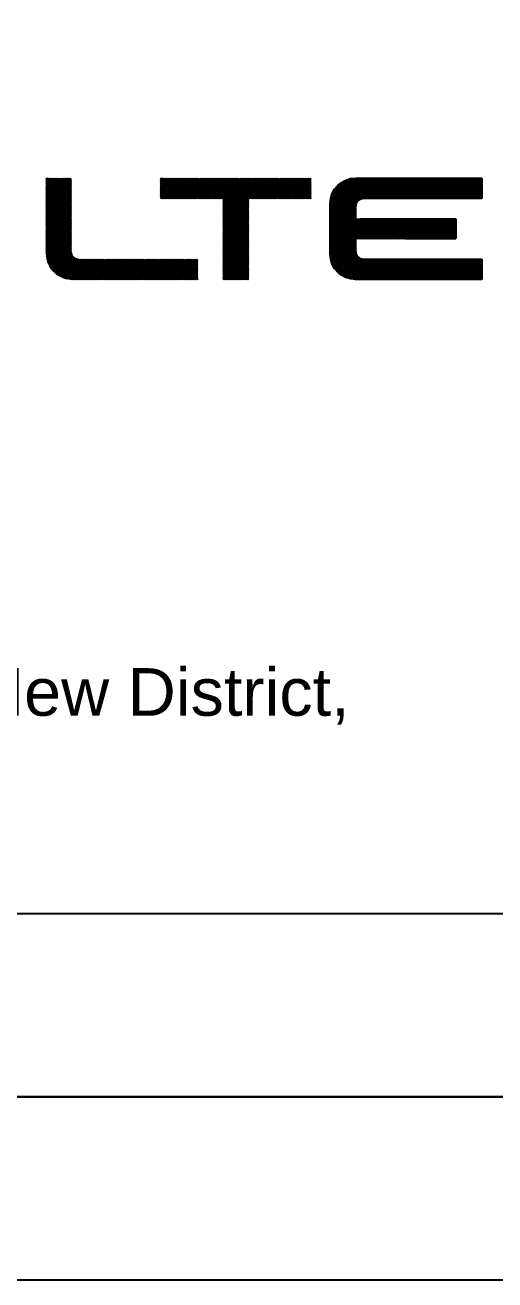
# Model space of a CAD drawing. Header units: millimetres. Extents: x -59 to 8965, y -1405 to 328.
# Drawn here: x 318.21 to 331.02, y -1405 to -1370.73 of the extents above; entities that cross this region are included whole.
import ezdxf
from ezdxf.enums import TextEntityAlignment as Align

# ---------------------------------------------------------------- set-up
doc = ezdxf.new("R2010")
doc.units = ezdxf.units.MM
doc.header["$LTSCALE"] = 2
doc.layers.add('FRAME51', color=7, linetype='Continuous')
doc.styles.add('Arial', font='arial.ttf')
doc.styles.add('S07', font='simplex.shx', dxfattribs={"width": 0.7})
doc.styles.add('SIMPLEX', font='simplex.shx', dxfattribs={"width": 0.8})

# ---------------------------------------------------------------- blocks, each defined once
blk = doc.blocks.new('RAHMEN_RAHM-A3Q')
at = {"layer": 'FRAME51', "color": 4}
blk.add_line((232, 0), (410, 0), dxfattribs=at)
at = {"layer": 'FRAME51', "color": 4, "linetype": 'Continuous'}
blk.add_line((232, 0), (410, 0), dxfattribs=at)
at = {"layer": 'FRAME51', "color": 7, "linetype": 'Continuous'}
blk.add_lwpolyline([(415, -5), (415, 292), (-5, 292), (-5, -5)], close=True, dxfattribs=at)
at = {"layer": 'FRAME51', "style": 'Arial'}
for tag, p in [('CAD_KDZNR', (1.36, 283.624)), ('KDZNR', (47.61, 283.019)), ('CAD_KDMAT_PROMPT', (1.36, 278.624)), ('KDMAT', (47.61, 278.019))]:
    blk.add_attdef(tag, p, '', height=1.8, dxfattribs=at)
at = {"layer": 'FRAME51', "style": 'SIMPLEX', "width": 0.7}
for tag, p in [('MADR_INIT', (335.63, -3.521)), ('DATUM', (361.127, -3.521))]:
    blk.add_attdef(tag, p, '', height=2.5, dxfattribs=at)
at = {"layer": 'FRAME51', "flags": 1}
for tag, p in [('FILENAME', (318.823, -2.187)), ('KBZ', (330.502, -2.187))]:
    blk.add_attdef(tag, p, '', height=1, dxfattribs=at)
blk = doc.blocks.new('A$C179A4FDD')
at = {"layer": 'FRAME51', "linetype": 'Continuous'}
for p, q in [((12.955, 4.876), (13.628, 5.548)), ((12.955, 4.904), (13.6, 5.548)), ((12.955, 4.932), (13.572, 5.548)), ((12.955, 4.96), (13.544, 5.548)), ((12.955, 4.988), (13.516, 5.548)), ((12.955, 5.016), (13.488, 5.548)), ((12.955, 5.044), (13.46, 5.548)), ((12.955, 5.072), (13.432, 5.548)), ((12.955, 5.099), (13.404, 5.548)), ((12.955, 5.127), (13.376, 5.548)), ((12.955, 5.155), (13.348, 5.548)), ((12.955, 5.183), (13.32, 5.548)), ((12.955, 5.211), (13.292, 5.548)), ((12.955, 5.239), (13.264, 5.548)), ((12.955, 5.267), (13.236, 5.548)), ((12.955, 5.295), (13.208, 5.548)), ((12.955, 5.323), (13.181, 5.548)), ((12.955, 5.351), (13.153, 5.548)), ((12.955, 5.379), (13.125, 5.548)), ((12.955, 5.407), (13.097, 5.548)), ((12.955, 5.435), (13.069, 5.548)), ((12.955, 5.463), (13.041, 5.548)), ((12.955, 5.491), (13.013, 5.548)), ((12.955, 5.519), (12.985, 5.548)), ((12.955, 4.848), (13.647, 5.539)), ((12.955, 4.82), (13.647, 5.511)), ((12.955, 4.792), (13.647, 5.483)), ((16.075, 5.016), (16.608, 5.548)), ((16.075, 5.044), (16.58, 5.548)), ((16.075, 5.072), (16.552, 5.548)), ((16.075, 5.099), (16.524, 5.548)), ((16.075, 5.127), (16.496, 5.548)), ((16.075, 5.155), (16.468, 5.548)), ((16.075, 5.183), (16.44, 5.548)), ((16.075, 5.211), (16.412, 5.548)), ((16.075, 5.239), (16.384, 5.548)), ((16.075, 5.267), (16.356, 5.548)), ((16.075, 5.295), (16.328, 5.548)), ((16.075, 5.323), (16.3, 5.548)), ((16.075, 5.351), (16.272, 5.548)), ((16.075, 5.379), (16.244, 5.548)), ((16.075, 5.407), (16.216, 5.548)), ((16.075, 5.435), (16.188, 5.548)), ((16.075, 5.463), (16.16, 5.548)), ((16.075, 5.491), (16.132, 5.548)), ((16.075, 5.519), (16.104, 5.548)), ((16.078, 4.991), (16.635, 5.548)), ((16.106, 4.991), (16.663, 5.548)), ((16.134, 4.991), (16.691, 5.548)), ((16.162, 4.991), (16.719, 5.548)), ((16.19, 4.991), (16.747, 5.548)), ((16.218, 4.991), (16.775, 5.548)), ((16.246, 4.991), (16.803, 5.548)), ((16.274, 4.991), (16.831, 5.548)), ((16.302, 4.991), (16.859, 5.548)), ((16.33, 4.991), (16.887, 5.548)), ((16.358, 4.991), (16.915, 5.548)), ((16.386, 4.991), (16.943, 5.548)), ((16.413, 4.991), (16.971, 5.548)), ((16.441, 4.991), (16.999, 5.548)), ((16.469, 4.991), (17.027, 5.548)), ((16.497, 4.991), (17.055, 5.548)), ((16.525, 4.991), (17.083, 5.548)), ((16.553, 4.991), (17.111, 5.548)), ((16.581, 4.991), (17.139, 5.548)), ((16.609, 4.991), (17.167, 5.548)), ((16.637, 4.991), (17.195, 5.548)), ((16.665, 4.991), (17.223, 5.548)), ((16.693, 4.991), (17.251, 5.548)), ((16.721, 4.991), (17.279, 5.548)), ((16.749, 4.991), (17.307, 5.548)), ((16.777, 4.991), (17.335, 5.548)), ((16.805, 4.991), (17.363, 5.548)), ((16.833, 4.991), (17.391, 5.548)), ((16.861, 4.991), (17.419, 5.548)), ((16.889, 4.991), (17.447, 5.548)), ((16.917, 4.991), (17.475, 5.548)), ((16.945, 4.991), (17.503, 5.548)), ((16.973, 4.991), (17.531, 5.548)), ((17.001, 4.991), (17.559, 5.548)), ((17.029, 4.991), (17.587, 5.548)), ((17.057, 4.991), (17.615, 5.548)), ((17.085, 4.991), (17.642, 5.548)), ((17.113, 4.991), (17.67, 5.548)), ((17.141, 4.991), (17.698, 5.548)), ((17.169, 4.991), (17.726, 5.548)), ((17.197, 4.991), (17.754, 5.548)), ((17.225, 4.991), (17.782, 5.548)), ((17.253, 4.991), (17.81, 5.548)), ((17.281, 4.991), (17.838, 5.548)), ((17.309, 4.991), (17.866, 5.548)), ((17.337, 4.991), (17.894, 5.548)), ((17.365, 4.991), (17.922, 5.548)), ((17.392, 4.991), (17.95, 5.548)), ((17.42, 4.991), (17.978, 5.548)), ((17.448, 4.991), (18.006, 5.548)), ((17.476, 4.991), (18.034, 5.548)), ((17.504, 4.991), (18.062, 5.548)), ((17.532, 4.991), (18.09, 5.548)), ((17.56, 4.991), (18.118, 5.548)), ((17.588, 4.991), (18.146, 5.548)), ((17.616, 4.991), (18.174, 5.548)), ((17.644, 4.991), (18.202, 5.548)), ((17.672, 4.991), (18.23, 5.548)), ((17.7, 4.991), (18.258, 5.548)), ((17.728, 4.991), (18.286, 5.548)), ((17.756, 4.991), (18.314, 5.548)), ((17.783, 4.319), (19.013, 5.548)), ((17.783, 4.347), (18.985, 5.548)), ((17.783, 4.375), (18.957, 5.548)), ((17.783, 4.403), (18.929, 5.548)), ((17.783, 4.431), (18.901, 5.548)), ((17.783, 4.459), (18.873, 5.548)), ((17.783, 4.487), (18.845, 5.548)), ((17.783, 4.514), (18.817, 5.548)), ((17.783, 4.542), (18.789, 5.548)), ((17.783, 4.57), (18.761, 5.548)), ((17.783, 4.598), (18.733, 5.548)), ((17.783, 4.626), (18.705, 5.548)), ((17.783, 4.654), (18.677, 5.548)), ((17.783, 4.682), (18.649, 5.548)), ((17.783, 4.71), (18.621, 5.548)), ((17.783, 4.738), (18.594, 5.548)), ((17.783, 4.766), (18.566, 5.548)), ((17.783, 4.794), (18.538, 5.548)), ((17.783, 4.822), (18.51, 5.548)), ((17.783, 4.85), (18.482, 5.548)), ((17.783, 4.878), (18.454, 5.548)), ((17.783, 4.906), (18.426, 5.548)), ((17.783, 4.934), (18.398, 5.548)), ((17.783, 4.962), (18.37, 5.548)), ((17.783, 4.99), (18.342, 5.548)), ((18.483, 4.991), (19.041, 5.548)), ((18.511, 4.991), (19.069, 5.548)), ((18.539, 4.991), (19.097, 5.548)), ((18.567, 4.991), (19.125, 5.548)), ((18.595, 4.991), (19.153, 5.548)), ((18.623, 4.991), (19.181, 5.548)), ((18.651, 4.991), (19.209, 5.548)), ((18.679, 4.991), (19.237, 5.548)), ((18.707, 4.991), (19.265, 5.548)), ((18.735, 4.991), (19.293, 5.548)), ((18.763, 4.991), (19.321, 5.548)), ((18.791, 4.991), (19.349, 5.548)), ((18.819, 4.991), (19.377, 5.548)), ((18.847, 4.991), (19.405, 5.548)), ((18.875, 4.991), (19.433, 5.548)), ((18.903, 4.991), (19.461, 5.548)), ((18.931, 4.991), (19.489, 5.548)), ((18.959, 4.991), (19.517, 5.548)), ((18.987, 4.991), (19.545, 5.548)), ((19.015, 4.991), (19.573, 5.548)), ((19.043, 4.991), (19.601, 5.548)), ((19.071, 4.991), (19.628, 5.548)), ((19.099, 4.991), (19.656, 5.548)), ((19.127, 4.991), (19.684, 5.548)), ((19.155, 4.991), (19.712, 5.548)), ((19.183, 4.991), (19.74, 5.548)), ((19.211, 4.991), (19.768, 5.548)), ((19.239, 4.991), (19.796, 5.548)), ((19.267, 4.991), (19.824, 5.548)), ((19.295, 4.991), (19.852, 5.548)), ((19.323, 4.991), (19.88, 5.548)), ((19.351, 4.991), (19.908, 5.548)), ((19.379, 4.991), (19.936, 5.548)), ((19.406, 4.991), (19.964, 5.548)), ((19.434, 4.991), (19.992, 5.548)), ((19.462, 4.991), (20.02, 5.548)), ((19.49, 4.991), (20.048, 5.548)), ((19.518, 4.991), (20.076, 5.548)), ((19.546, 4.991), (20.104, 5.548)), ((19.574, 4.991), (20.132, 5.548)), ((19.602, 4.991), (20.16, 5.548)), ((19.63, 4.991), (20.184, 5.544)), ((19.658, 4.991), (20.184, 5.516)), ((19.686, 4.991), (20.184, 5.488)), ((20.7, 4.177), (22.073, 5.548)), ((20.7, 4.205), (22.045, 5.548)), ((20.7, 4.233), (22.017, 5.548)), ((20.7, 4.261), (21.989, 5.548)), ((20.7, 4.289), (21.961, 5.548)), ((20.7, 4.317), (21.933, 5.548)), ((20.7, 4.345), (21.905, 5.548)), ((20.7, 4.373), (21.877, 5.548)), ((20.7, 4.401), (21.849, 5.548)), ((20.7, 4.429), (21.821, 5.548)), ((20.7, 4.457), (21.793, 5.548)), ((20.7, 4.485), (21.765, 5.548)), ((20.7, 4.513), (21.737, 5.548)), ((20.7, 4.541), (21.709, 5.548)), ((20.7, 4.569), (21.681, 5.548)), ((20.7, 4.596), (21.653, 5.548)), ((20.7, 4.624), (21.625, 5.548)), ((20.7, 4.652), (21.597, 5.548)), ((20.7, 4.68), (21.569, 5.548)), ((20.7, 4.708), (21.541, 5.548)), ((20.7, 4.736), (21.513, 5.548)), ((20.7, 4.764), (21.485, 5.548)), ((20.7, 4.792), (21.457, 5.548)), ((20.7, 4.82), (21.429, 5.548)), ((20.7, 4.848), (21.401, 5.548)), ((20.704, 4.88), (21.37, 5.544)), ((20.71, 4.913), (21.336, 5.539)), ((20.715, 4.946), (21.303, 5.534)), ((20.72, 4.98), (21.27, 5.528)), ((20.726, 5.013), (21.236, 5.523)), ((20.731, 5.046), (21.203, 5.518)), ((20.739, 5.083), (21.166, 5.509)), ((21.516, 4.964), (22.1, 5.548)), ((21.554, 4.974), (22.128, 5.548)), ((21.592, 4.985), (22.156, 5.548)), ((21.627, 4.991), (22.184, 5.548)), ((21.655, 4.991), (22.212, 5.548)), ((21.683, 4.991), (22.24, 5.548)), ((21.711, 4.991), (22.268, 5.548)), ((21.739, 4.991), (22.296, 5.548)), ((21.767, 4.991), (22.324, 5.548)), ((21.795, 4.991), (22.352, 5.548)), ((21.823, 4.991), (22.38, 5.548)), ((21.85, 4.991), (22.408, 5.548)), ((21.878, 4.991), (22.436, 5.548)), ((21.906, 4.991), (22.464, 5.548)), ((21.934, 4.991), (22.492, 5.548)), ((21.962, 4.991), (22.52, 5.548)), ((21.99, 4.991), (22.548, 5.548)), ((22.018, 4.991), (22.576, 5.548)), ((22.046, 4.991), (22.604, 5.548)), ((22.074, 4.991), (22.632, 5.548)), ((22.102, 4.991), (22.66, 5.548)), ((22.13, 4.991), (22.688, 5.548)), ((22.158, 4.991), (22.716, 5.548)), ((22.186, 4.991), (22.744, 5.548)), ((22.214, 4.991), (22.772, 5.548)), ((22.242, 4.991), (22.8, 5.548)), ((22.27, 4.991), (22.828, 5.548)), ((22.298, 4.991), (22.856, 5.548)), ((22.326, 4.991), (22.884, 5.548)), ((22.354, 4.991), (22.912, 5.548)), ((22.382, 4.991), (22.94, 5.548)), ((22.41, 4.991), (22.968, 5.548)), ((22.438, 4.991), (22.996, 5.548)), ((22.466, 4.991), (23.024, 5.548)), ((22.494, 4.991), (23.052, 5.548)), ((22.522, 4.991), (23.08, 5.548)), ((22.55, 4.991), (23.107, 5.548)), ((22.578, 4.991), (23.135, 5.548)), ((22.606, 4.991), (23.163, 5.548)), ((22.634, 4.991), (23.191, 5.548)), ((22.662, 4.991), (23.219, 5.548)), ((22.69, 4.991), (23.247, 5.548)), ((22.718, 4.991), (23.275, 5.548)), ((22.746, 4.991), (23.303, 5.548)), ((22.774, 4.991), (23.331, 5.548)), ((22.802, 4.991), (23.359, 5.548)), ((22.83, 4.991), (23.387, 5.548)), ((22.857, 4.991), (23.415, 5.548)), ((22.885, 4.991), (23.443, 5.548)), ((22.913, 4.991), (23.471, 5.548)), ((22.941, 4.991), (23.499, 5.548)), ((22.969, 4.991), (23.527, 5.548)), ((22.997, 4.991), (23.555, 5.548)), ((23.025, 4.991), (23.583, 5.548)), ((23.053, 4.991), (23.611, 5.548)), ((23.081, 4.991), (23.639, 5.548)), ((23.109, 4.991), (23.667, 5.548)), ((23.137, 4.991), (23.695, 5.548)), ((23.165, 4.991), (23.723, 5.548)), ((23.193, 4.991), (23.751, 5.548)), ((23.221, 4.991), (23.779, 5.548)), ((23.249, 4.991), (23.807, 5.548)), ((23.277, 4.991), (23.835, 5.548)), ((23.305, 4.991), (23.863, 5.548)), ((23.333, 4.991), (23.891, 5.548)), ((23.361, 4.991), (23.919, 5.548)), ((23.389, 4.991), (23.947, 5.548)), ((23.417, 4.991), (23.975, 5.548)), ((23.445, 4.991), (24.003, 5.548)), ((23.473, 4.991), (24.031, 5.548)), ((23.501, 4.991), (24.059, 5.548)), ((23.529, 4.991), (24.086, 5.548)), ((23.557, 4.991), (24.114, 5.548)), ((23.585, 4.991), (24.142, 5.548)), ((23.613, 4.991), (24.17, 5.548)), ((23.641, 4.991), (24.198, 5.548)), ((23.669, 4.991), (24.226, 5.548)), ((23.697, 4.991), (24.254, 5.548)), ((23.725, 4.991), (24.282, 5.548)), ((23.753, 4.991), (24.31, 5.548)), ((23.781, 4.991), (24.338, 5.548)), ((23.809, 4.991), (24.366, 5.548)), ((23.837, 4.991), (24.394, 5.548)), ((23.864, 4.991), (24.422, 5.548)), ((23.892, 4.991), (24.45, 5.548)), ((23.92, 4.991), (24.478, 5.548)), ((23.948, 4.991), (24.506, 5.548)), ((23.976, 4.991), (24.534, 5.548)), ((24.004, 4.991), (24.562, 5.548)), ((24.032, 4.991), (24.59, 5.548)), ((24.06, 4.991), (24.618, 5.548)), ((24.088, 4.991), (24.646, 5.548)), ((24.116, 4.991), (24.674, 5.548)), ((24.144, 4.991), (24.702, 5.548)), ((24.172, 4.991), (24.73, 5.548)), ((24.2, 4.991), (24.758, 5.548)), ((24.228, 4.991), (24.786, 5.548)), ((24.256, 4.991), (24.814, 5.548)), ((24.284, 4.991), (24.836, 5.542)), ((24.312, 4.991), (24.836, 5.514)), ((24.34, 4.991), (24.836, 5.486)), ((12.955, 4.764), (13.647, 5.455)), ((12.955, 4.736), (13.647, 5.427)), ((12.955, 4.708), (13.647, 5.4)), ((12.955, 4.68), (13.647, 5.372)), ((12.955, 4.652), (13.647, 5.344)), ((12.955, 4.624), (13.647, 5.316)), ((12.955, 4.596), (13.647, 5.288)), ((12.955, 4.569), (13.647, 5.26)), ((12.955, 4.541), (13.647, 5.232)), ((12.955, 4.513), (13.647, 5.204)), ((12.955, 4.485), (13.647, 5.176)), ((12.955, 4.457), (13.647, 5.148)), ((19.714, 4.991), (20.184, 5.46)), ((19.742, 4.991), (20.184, 5.433)), ((19.77, 4.991), (20.184, 5.405)), ((19.798, 4.991), (20.184, 5.377)), ((19.826, 4.991), (20.184, 5.349)), ((19.854, 4.991), (20.184, 5.321)), ((19.882, 4.991), (20.184, 5.293)), ((19.91, 4.991), (20.184, 5.265)), ((19.938, 4.991), (20.184, 5.237)), ((19.966, 4.991), (20.184, 5.209)), ((19.994, 4.991), (20.184, 5.181)), ((20.022, 4.991), (20.184, 5.153)), ((20.769, 5.14), (21.108, 5.479)), ((20.799, 5.198), (21.051, 5.449)), ((20.829, 5.256), (20.993, 5.42)), ((24.368, 4.991), (24.836, 5.458)), ((24.396, 4.991), (24.836, 5.43)), ((24.424, 4.991), (24.836, 5.402)), ((24.452, 4.991), (24.836, 5.375)), ((24.48, 4.991), (24.836, 5.347)), ((24.508, 4.991), (24.836, 5.319)), ((24.536, 4.991), (24.836, 5.291)), ((24.564, 4.991), (24.836, 5.263)), ((24.592, 4.991), (24.836, 5.235)), ((24.62, 4.991), (24.836, 5.207)), ((24.648, 4.991), (24.836, 5.179)), ((24.676, 4.991), (24.836, 5.151)), ((12.955, 4.429), (13.647, 5.12)), ((12.955, 4.401), (13.647, 5.092)), ((12.955, 4.373), (13.647, 5.064)), ((12.955, 4.345), (13.647, 5.036)), ((12.955, 4.317), (13.647, 5.008)), ((12.955, 4.289), (13.647, 4.98)), ((12.955, 4.261), (13.647, 4.952)), ((12.955, 4.233), (13.647, 4.924)), ((12.955, 4.205), (13.647, 4.897)), ((12.955, 4.177), (13.647, 4.869)), ((12.955, 4.149), (13.647, 4.841)), ((12.955, 4.121), (13.647, 4.813)), ((17.783, 4.291), (18.476, 4.984)), ((17.783, 4.263), (18.476, 4.956)), ((17.783, 4.235), (18.476, 4.928)), ((17.783, 4.207), (18.476, 4.9)), ((17.783, 4.179), (18.476, 4.872)), ((17.783, 4.151), (18.476, 4.844)), ((17.783, 4.123), (18.476, 4.816)), ((20.05, 4.991), (20.184, 5.125)), ((20.078, 4.991), (20.184, 5.097)), ((20.106, 4.991), (20.184, 5.069)), ((20.134, 4.991), (20.184, 5.041)), ((20.162, 4.991), (20.184, 5.013)), ((20.7, 4.149), (21.419, 4.867)), ((20.7, 4.121), (21.409, 4.829)), ((24.704, 4.991), (24.836, 5.123)), ((24.732, 4.991), (24.836, 5.095)), ((24.76, 4.991), (24.836, 5.067)), ((24.788, 4.991), (24.836, 5.039)), ((24.816, 4.991), (24.836, 5.011)), ((12.955, 4.093), (13.647, 4.785)), ((12.955, 4.066), (13.647, 4.757)), ((12.955, 4.038), (13.647, 4.729)), ((12.955, 4.01), (13.647, 4.701)), ((12.955, 3.982), (13.647, 4.673)), ((12.955, 3.954), (13.647, 4.645)), ((12.955, 3.926), (13.647, 4.617)), ((12.955, 3.898), (13.647, 4.589)), ((12.955, 3.87), (13.647, 4.561)), ((12.955, 3.842), (13.647, 4.533)), ((12.955, 3.814), (13.647, 4.505)), ((12.955, 3.786), (13.647, 4.477)), ((17.783, 4.095), (18.476, 4.788)), ((17.783, 4.067), (18.476, 4.76)), ((17.783, 4.039), (18.476, 4.732)), ((17.783, 4.012), (18.476, 4.704)), ((17.783, 3.984), (18.476, 4.676)), ((17.783, 3.956), (18.476, 4.648)), ((17.783, 3.928), (18.476, 4.62)), ((17.783, 3.9), (18.476, 4.592)), ((17.783, 3.872), (18.476, 4.564)), ((17.783, 3.844), (18.476, 4.536)), ((17.783, 3.816), (18.476, 4.509)), ((17.783, 3.788), (18.476, 4.481)), ((20.7, 4.093), (21.399, 4.791)), ((20.7, 4.066), (21.392, 4.757)), ((20.7, 4.038), (21.392, 4.729)), ((20.7, 4.01), (21.392, 4.701)), ((20.7, 3.982), (21.392, 4.673)), ((20.7, 3.954), (21.392, 4.645)), ((20.7, 3.926), (21.392, 4.617)), ((20.7, 3.898), (21.392, 4.589)), ((20.7, 3.87), (21.392, 4.561)), ((20.7, 3.842), (21.392, 4.533)), ((20.7, 3.814), (21.392, 4.505)), ((20.7, 3.786), (21.392, 4.477)), ((12.955, 3.758), (13.647, 4.449)), ((12.955, 3.73), (13.647, 4.422)), ((12.955, 3.702), (13.647, 4.394)), ((12.955, 3.674), (13.647, 4.366)), ((12.955, 3.646), (13.647, 4.338)), ((12.955, 3.618), (13.647, 4.31)), ((12.955, 3.591), (13.647, 4.282)), ((12.955, 3.563), (13.647, 4.254)), ((12.955, 3.535), (13.647, 4.226)), ((12.955, 3.507), (13.647, 4.198)), ((12.955, 3.479), (13.647, 4.17)), ((12.958, 3.454), (13.647, 4.142)), ((12.962, 3.43), (13.647, 4.114)), ((17.783, 3.76), (18.476, 4.453)), ((17.783, 3.732), (18.476, 4.425)), ((17.783, 3.704), (18.476, 4.397)), ((17.783, 3.676), (18.476, 4.369)), ((17.783, 3.648), (18.476, 4.341)), ((17.783, 3.62), (18.476, 4.313)), ((17.783, 3.592), (18.476, 4.285)), ((17.783, 3.564), (18.476, 4.257)), ((17.783, 3.536), (18.476, 4.229)), ((17.783, 3.509), (18.476, 4.201)), ((17.783, 3.481), (18.476, 4.173)), ((17.783, 3.453), (18.476, 4.145)), ((17.783, 3.425), (18.476, 4.117)), ((20.7, 3.758), (21.392, 4.449)), ((20.7, 3.479), (21.656, 4.434)), ((20.7, 3.507), (21.628, 4.434)), ((20.7, 3.535), (21.601, 4.434)), ((20.7, 3.563), (21.573, 4.434)), ((20.7, 3.591), (21.545, 4.434)), ((20.7, 3.618), (21.517, 4.434)), ((20.7, 3.646), (21.489, 4.434)), ((20.7, 3.674), (21.461, 4.434)), ((20.7, 3.702), (21.433, 4.434)), ((20.7, 3.73), (21.405, 4.434)), ((20.703, 3.454), (21.684, 4.434)), ((20.707, 3.43), (21.712, 4.434)), ((20.711, 3.406), (21.74, 4.434)), ((20.715, 3.382), (21.768, 4.434)), ((20.719, 3.357), (21.796, 4.434)), ((20.723, 3.333), (21.824, 4.434)), ((20.727, 3.309), (21.852, 4.434)), ((20.731, 3.285), (21.88, 4.434)), ((20.734, 3.261), (21.908, 4.434)), ((21.396, 3.894), (21.936, 4.434)), ((21.424, 3.894), (21.964, 4.434)), ((21.452, 3.894), (21.992, 4.434)), ((21.48, 3.894), (22.02, 4.434)), ((21.508, 3.894), (22.048, 4.434)), ((21.536, 3.894), (22.076, 4.434)), ((21.564, 3.894), (22.104, 4.434)), ((21.592, 3.894), (22.132, 4.434)), ((21.62, 3.894), (22.16, 4.434)), ((21.648, 3.894), (22.188, 4.434)), ((21.676, 3.894), (22.216, 4.434)), ((21.704, 3.894), (22.244, 4.434)), ((21.732, 3.894), (22.272, 4.434)), ((21.76, 3.894), (22.3, 4.434)), ((21.788, 3.894), (22.328, 4.434)), ((21.816, 3.894), (22.356, 4.434)), ((21.844, 3.894), (22.384, 4.434)), ((21.872, 3.894), (22.412, 4.434)), ((21.9, 3.894), (22.44, 4.434)), ((21.928, 3.894), (22.468, 4.434)), ((21.956, 3.894), (22.496, 4.434)), ((21.984, 3.894), (22.524, 4.434)), ((22.012, 3.894), (22.552, 4.434)), ((22.04, 3.894), (22.58, 4.434)), ((22.068, 3.894), (22.608, 4.434)), ((22.096, 3.894), (22.635, 4.434)), ((22.124, 3.894), (22.663, 4.434)), ((22.151, 3.894), (22.691, 4.434)), ((22.179, 3.894), (22.719, 4.434)), ((22.207, 3.894), (22.747, 4.434)), ((22.235, 3.894), (22.775, 4.434)), ((22.263, 3.894), (22.803, 4.434)), ((22.291, 3.894), (22.831, 4.434)), ((22.319, 3.894), (22.859, 4.434)), ((22.347, 3.894), (22.887, 4.434)), ((22.375, 3.894), (22.915, 4.434)), ((22.403, 3.894), (22.943, 4.434)), ((22.431, 3.894), (22.971, 4.434)), ((22.459, 3.894), (22.999, 4.434)), ((22.487, 3.894), (23.027, 4.434)), ((22.515, 3.894), (23.055, 4.434)), ((22.543, 3.894), (23.083, 4.434)), ((22.571, 3.894), (23.111, 4.434)), ((22.599, 3.894), (23.139, 4.434)), ((22.627, 3.894), (23.167, 4.434)), ((22.655, 3.894), (23.195, 4.434)), ((22.683, 3.894), (23.223, 4.434)), ((22.711, 3.894), (23.251, 4.434)), ((22.739, 3.894), (23.279, 4.434)), ((22.767, 3.894), (23.307, 4.434)), ((22.795, 3.894), (23.335, 4.434)), ((22.823, 3.894), (23.363, 4.434)), ((22.851, 3.894), (23.391, 4.434)), ((22.879, 3.894), (23.419, 4.434)), ((22.907, 3.894), (23.447, 4.434)), ((22.935, 3.894), (23.475, 4.434)), ((22.963, 3.894), (23.503, 4.434)), ((22.991, 3.894), (23.531, 4.434)), ((23.019, 3.894), (23.559, 4.434)), ((23.047, 3.894), (23.587, 4.434)), ((23.075, 3.894), (23.615, 4.434)), ((23.103, 3.894), (23.642, 4.434)), ((23.13, 3.894), (23.67, 4.434)), ((23.158, 3.894), (23.698, 4.434)), ((23.186, 3.894), (23.726, 4.434)), ((23.214, 3.894), (23.754, 4.434)), ((23.242, 3.894), (23.782, 4.434)), ((23.27, 3.894), (23.81, 4.434)), ((23.298, 3.894), (23.838, 4.434)), ((23.326, 3.894), (23.866, 4.434)), ((23.354, 3.894), (23.894, 4.434)), ((23.382, 3.894), (23.922, 4.434)), ((23.41, 3.894), (23.95, 4.434)), ((23.438, 3.894), (23.978, 4.434)), ((23.466, 3.894), (24.006, 4.434)), ((23.494, 3.894), (24.034, 4.434)), ((23.522, 3.894), (24.062, 4.434)), ((23.55, 3.894), (24.09, 4.434)), ((23.578, 3.894), (24.118, 4.434)), ((23.606, 3.894), (24.125, 4.413)), ((23.634, 3.894), (24.125, 4.385)), ((23.662, 3.894), (24.125, 4.357)), ((23.69, 3.894), (24.125, 4.329)), ((23.718, 3.894), (24.125, 4.301)), ((23.746, 3.894), (24.125, 4.273)), ((23.774, 3.894), (24.125, 4.245)), ((23.802, 3.894), (24.125, 4.217)), ((23.83, 3.894), (24.125, 4.189)), ((23.858, 3.894), (24.125, 4.161)), ((23.886, 3.894), (24.125, 4.133)), ((12.966, 3.406), (13.647, 4.086)), ((12.97, 3.381), (13.647, 4.058)), ((12.974, 3.357), (13.647, 4.03)), ((12.977, 3.333), (13.647, 4.002)), ((12.981, 3.309), (13.647, 3.974)), ((12.985, 3.285), (13.647, 3.946)), ((12.989, 3.261), (13.647, 3.919)), ((12.997, 3.241), (13.647, 3.891)), ((13.006, 3.222), (13.647, 3.863)), ((13.016, 3.204), (13.647, 3.835)), ((13.025, 3.185), (13.647, 3.807)), ((13.035, 3.167), (13.647, 3.779)), ((17.783, 3.397), (18.476, 4.089)), ((17.783, 3.369), (18.476, 4.061)), ((17.783, 3.341), (18.476, 4.033)), ((17.783, 3.313), (18.476, 4.006)), ((17.783, 3.285), (18.476, 3.978)), ((17.783, 3.257), (18.476, 3.95)), ((17.783, 3.229), (18.476, 3.922)), ((17.783, 3.201), (18.476, 3.894)), ((17.783, 3.173), (18.476, 3.866)), ((17.783, 3.145), (18.476, 3.838)), ((17.783, 3.117), (18.476, 3.81)), ((17.783, 3.089), (18.476, 3.782)), ((20.742, 3.241), (21.392, 3.891)), ((20.751, 3.222), (21.392, 3.863)), ((20.761, 3.204), (21.392, 3.835)), ((20.771, 3.185), (21.392, 3.807)), ((20.78, 3.167), (21.392, 3.779)), ((23.914, 3.894), (24.125, 4.105)), ((23.942, 3.894), (24.125, 4.077)), ((23.97, 3.894), (24.125, 4.049)), ((23.998, 3.894), (24.125, 4.021)), ((24.026, 3.894), (24.125, 3.994)), ((24.054, 3.894), (24.125, 3.966)), ((24.082, 3.894), (24.125, 3.938)), ((13.044, 3.148), (13.647, 3.751)), ((13.054, 3.13), (13.647, 3.723)), ((13.063, 3.111), (13.647, 3.695)), ((13.073, 3.093), (13.647, 3.667)), ((13.082, 3.074), (13.647, 3.639)), ((13.093, 3.058), (13.647, 3.611)), ((13.107, 3.044), (13.647, 3.583)), ((13.121, 3.03), (13.648, 3.556)), ((13.135, 3.016), (13.654, 3.534)), ((13.149, 3.002), (13.66, 3.512)), ((13.163, 2.988), (13.666, 3.49)), ((13.177, 2.974), (13.672, 3.468)), ((13.191, 2.96), (13.679, 3.447)), ((13.205, 2.946), (13.693, 3.433)), ((17.783, 3.061), (18.476, 3.754)), ((17.783, 3.033), (18.476, 3.726)), ((17.783, 3.006), (18.476, 3.698)), ((17.783, 2.978), (18.476, 3.67)), ((17.783, 2.95), (18.476, 3.642)), ((17.783, 2.922), (18.476, 3.614)), ((17.783, 2.894), (18.476, 3.586)), ((17.783, 2.866), (18.476, 3.558)), ((17.783, 2.838), (18.476, 3.53)), ((17.783, 2.81), (18.476, 3.503)), ((17.783, 2.782), (18.476, 3.475)), ((17.809, 2.78), (18.476, 3.447)), ((20.79, 3.149), (21.392, 3.751)), ((20.799, 3.13), (21.392, 3.723)), ((20.809, 3.112), (21.392, 3.695)), ((20.818, 3.093), (21.392, 3.667)), ((20.828, 3.075), (21.392, 3.639)), ((20.839, 3.058), (21.392, 3.611)), ((20.853, 3.044), (21.392, 3.583)), ((20.867, 3.03), (21.394, 3.556)), ((20.881, 3.016), (21.399, 3.534)), ((20.895, 3.002), (21.405, 3.512)), ((20.909, 2.988), (21.411, 3.49)), ((20.923, 2.974), (21.417, 3.468)), ((20.937, 2.96), (21.424, 3.447)), ((20.951, 2.946), (21.438, 3.433)), ((13.219, 2.932), (13.707, 3.419)), ((13.233, 2.918), (13.721, 3.405)), ((13.25, 2.907), (13.735, 3.391)), ((13.268, 2.897), (13.749, 3.377)), ((13.287, 2.888), (13.765, 3.366)), ((13.305, 2.878), (13.787, 3.36)), ((13.324, 2.869), (13.809, 3.354)), ((13.342, 2.859), (13.831, 3.348)), ((13.361, 2.85), (13.853, 3.342)), ((13.379, 2.84), (13.877, 3.337)), ((13.398, 2.831), (13.905, 3.337)), ((13.416, 2.821), (13.933, 3.337)), ((13.437, 2.814), (13.961, 3.337)), ((13.461, 2.81), (13.989, 3.337)), ((13.485, 2.806), (14.016, 3.337)), ((13.509, 2.802), (14.044, 3.337)), ((13.533, 2.798), (14.072, 3.337)), ((13.557, 2.795), (14.1, 3.337)), ((13.581, 2.791), (14.128, 3.337)), ((13.605, 2.787), (14.156, 3.337)), ((13.63, 2.783), (14.184, 3.337)), ((13.655, 2.78), (14.212, 3.337)), ((13.683, 2.78), (14.24, 3.337)), ((13.711, 2.78), (14.268, 3.337)), ((13.739, 2.78), (14.296, 3.337)), ((13.767, 2.78), (14.324, 3.337)), ((13.794, 2.78), (14.352, 3.337)), ((13.822, 2.78), (14.38, 3.337)), ((13.85, 2.78), (14.408, 3.337)), ((13.878, 2.78), (14.436, 3.337)), ((13.906, 2.78), (14.464, 3.337)), ((13.934, 2.78), (14.492, 3.337)), ((13.962, 2.78), (14.52, 3.337)), ((13.99, 2.78), (14.548, 3.337)), ((14.018, 2.78), (14.576, 3.337)), ((14.046, 2.78), (14.604, 3.337)), ((14.074, 2.78), (14.632, 3.337)), ((14.102, 2.78), (14.66, 3.337)), ((14.13, 2.78), (14.688, 3.337)), ((14.158, 2.78), (14.716, 3.337)), ((14.186, 2.78), (14.744, 3.337)), ((14.214, 2.78), (14.772, 3.337)), ((14.242, 2.78), (14.8, 3.337)), ((14.27, 2.78), (14.828, 3.337)), ((14.298, 2.78), (14.856, 3.337)), ((14.326, 2.78), (14.884, 3.337)), ((14.354, 2.78), (14.912, 3.337)), ((14.382, 2.78), (14.94, 3.337)), ((14.41, 2.78), (14.968, 3.337)), ((14.438, 2.78), (14.996, 3.337)), ((14.466, 2.78), (15.023, 3.337)), ((14.494, 2.78), (15.051, 3.337)), ((14.522, 2.78), (15.079, 3.337)), ((14.55, 2.78), (15.107, 3.337)), ((14.578, 2.78), (15.135, 3.337)), ((14.606, 2.78), (15.163, 3.337)), ((14.634, 2.78), (15.191, 3.337)), ((14.662, 2.78), (15.219, 3.337)), ((14.69, 2.78), (15.247, 3.337)), ((14.718, 2.78), (15.275, 3.337)), ((14.746, 2.78), (15.303, 3.337)), ((14.773, 2.78), (15.331, 3.337)), ((14.801, 2.78), (15.359, 3.337)), ((14.829, 2.78), (15.387, 3.337)), ((14.857, 2.78), (15.415, 3.337)), ((14.885, 2.78), (15.443, 3.337)), ((14.913, 2.78), (15.471, 3.337)), ((14.941, 2.78), (15.499, 3.337)), ((14.969, 2.78), (15.527, 3.337)), ((14.997, 2.78), (15.555, 3.337)), ((15.025, 2.78), (15.583, 3.337)), ((15.053, 2.78), (15.611, 3.337)), ((15.081, 2.78), (15.639, 3.337)), ((15.109, 2.78), (15.667, 3.337)), ((15.137, 2.78), (15.695, 3.337)), ((15.165, 2.78), (15.723, 3.337)), ((15.193, 2.78), (15.751, 3.337)), ((15.221, 2.78), (15.779, 3.337)), ((15.249, 2.78), (15.807, 3.337)), ((15.277, 2.78), (15.835, 3.337)), ((15.305, 2.78), (15.863, 3.337)), ((15.333, 2.78), (15.891, 3.337)), ((15.361, 2.78), (15.919, 3.337)), ((15.389, 2.78), (15.947, 3.337)), ((15.417, 2.78), (15.975, 3.337)), ((15.445, 2.78), (16.003, 3.337)), ((15.473, 2.78), (16.03, 3.337)), ((15.501, 2.78), (16.058, 3.337)), ((15.529, 2.78), (16.086, 3.337)), ((15.557, 2.78), (16.114, 3.337)), ((15.585, 2.78), (16.142, 3.337)), ((15.613, 2.78), (16.17, 3.337)), ((15.641, 2.78), (16.198, 3.337)), ((15.669, 2.78), (16.226, 3.337)), ((15.697, 2.78), (16.254, 3.337)), ((15.725, 2.78), (16.282, 3.337)), ((15.753, 2.78), (16.31, 3.337)), ((15.78, 2.78), (16.338, 3.337)), ((15.808, 2.78), (16.366, 3.337)), ((15.836, 2.78), (16.394, 3.337)), ((15.864, 2.78), (16.422, 3.337)), ((15.892, 2.78), (16.45, 3.337)), ((15.92, 2.78), (16.478, 3.337)), ((15.948, 2.78), (16.506, 3.337)), ((15.976, 2.78), (16.534, 3.337)), ((16.004, 2.78), (16.562, 3.337)), ((16.032, 2.78), (16.59, 3.337)), ((16.06, 2.78), (16.618, 3.337)), ((16.088, 2.78), (16.646, 3.337)), ((16.116, 2.78), (16.674, 3.337)), ((16.144, 2.78), (16.702, 3.337)), ((16.172, 2.78), (16.73, 3.337)), ((16.2, 2.78), (16.758, 3.337)), ((16.228, 2.78), (16.786, 3.337)), ((16.256, 2.78), (16.814, 3.337)), ((16.284, 2.78), (16.842, 3.337)), ((16.312, 2.78), (16.87, 3.337)), ((16.34, 2.78), (16.898, 3.337)), ((16.368, 2.78), (16.926, 3.337)), ((16.396, 2.78), (16.954, 3.337)), ((16.424, 2.78), (16.982, 3.337)), ((16.452, 2.78), (17.009, 3.337)), ((16.48, 2.78), (17.037, 3.337)), ((16.508, 2.78), (17.065, 3.337)), ((16.536, 2.78), (17.091, 3.335)), ((16.564, 2.78), (17.091, 3.307)), ((16.592, 2.78), (17.091, 3.279)), ((16.62, 2.78), (17.091, 3.251)), ((16.648, 2.78), (17.091, 3.223)), ((16.676, 2.78), (17.091, 3.195)), ((16.704, 2.78), (17.091, 3.167)), ((16.732, 2.78), (17.091, 3.139)), ((16.76, 2.78), (17.091, 3.111)), ((17.837, 2.78), (18.476, 3.419)), ((17.865, 2.78), (18.476, 3.391)), ((17.893, 2.78), (18.476, 3.363)), ((17.921, 2.78), (18.476, 3.335)), ((17.949, 2.78), (18.476, 3.307)), ((17.977, 2.78), (18.476, 3.279)), ((18.005, 2.78), (18.476, 3.251)), ((18.033, 2.78), (18.476, 3.223)), ((18.061, 2.78), (18.476, 3.195)), ((18.089, 2.78), (18.476, 3.167)), ((18.117, 2.78), (18.476, 3.139)), ((18.145, 2.78), (18.476, 3.111)), ((20.965, 2.932), (21.452, 3.419)), ((20.979, 2.918), (21.466, 3.405)), ((20.995, 2.907), (21.48, 3.391)), ((21.014, 2.898), (21.493, 3.377)), ((21.032, 2.888), (21.51, 3.366)), ((21.051, 2.879), (21.532, 3.36)), ((21.069, 2.869), (21.554, 3.354)), ((21.088, 2.86), (21.576, 3.348)), ((21.106, 2.85), (21.598, 3.342)), ((21.125, 2.841), (21.622, 3.337)), ((21.143, 2.831), (21.65, 3.337)), ((21.162, 2.822), (21.678, 3.337)), ((21.182, 2.814), (21.706, 3.337)), ((21.206, 2.81), (21.734, 3.337)), ((21.23, 2.806), (21.762, 3.337)), ((21.254, 2.802), (21.79, 3.337)), ((21.278, 2.798), (21.818, 3.337)), ((21.302, 2.795), (21.846, 3.337)), ((21.326, 2.791), (21.874, 3.337)), ((21.351, 2.787), (21.901, 3.337)), ((21.375, 2.783), (21.929, 3.337)), ((21.4, 2.78), (21.957, 3.337)), ((21.428, 2.78), (21.985, 3.337)), ((21.456, 2.78), (22.013, 3.337)), ((21.484, 2.78), (22.041, 3.337)), ((21.512, 2.78), (22.069, 3.337)), ((21.54, 2.78), (22.097, 3.337)), ((21.568, 2.78), (22.125, 3.337)), ((21.596, 2.78), (22.153, 3.337)), ((21.624, 2.78), (22.181, 3.337)), ((21.652, 2.78), (22.209, 3.337)), ((21.679, 2.78), (22.237, 3.337)), ((21.707, 2.78), (22.265, 3.337)), ((21.735, 2.78), (22.293, 3.337)), ((21.763, 2.78), (22.321, 3.337)), ((21.791, 2.78), (22.349, 3.337)), ((21.819, 2.78), (22.377, 3.337)), ((21.847, 2.78), (22.405, 3.337)), ((21.875, 2.78), (22.433, 3.337)), ((21.903, 2.78), (22.461, 3.337)), ((21.931, 2.78), (22.489, 3.337)), ((21.959, 2.78), (22.517, 3.337)), ((21.987, 2.78), (22.545, 3.337)), ((22.015, 2.78), (22.573, 3.337)), ((22.043, 2.78), (22.601, 3.337)), ((22.071, 2.78), (22.629, 3.337)), ((22.099, 2.78), (22.657, 3.337)), ((22.127, 2.78), (22.685, 3.337)), ((22.155, 2.78), (22.713, 3.337)), ((22.183, 2.78), (22.741, 3.337)), ((22.211, 2.78), (22.769, 3.337)), ((22.239, 2.78), (22.797, 3.337)), ((22.267, 2.78), (22.825, 3.337)), ((22.295, 2.78), (22.853, 3.337)), ((22.323, 2.78), (22.881, 3.337)), ((22.351, 2.78), (22.908, 3.337)), ((22.379, 2.78), (22.936, 3.337)), ((22.407, 2.78), (22.964, 3.337)), ((22.435, 2.78), (22.992, 3.337)), ((22.463, 2.78), (23.02, 3.337)), ((22.491, 2.78), (23.048, 3.337)), ((22.519, 2.78), (23.076, 3.337)), ((22.547, 2.78), (23.104, 3.337)), ((22.575, 2.78), (23.132, 3.337)), ((22.603, 2.78), (23.16, 3.337)), ((22.631, 2.78), (23.188, 3.337)), ((22.659, 2.78), (23.216, 3.337)), ((22.686, 2.78), (23.244, 3.337)), ((22.714, 2.78), (23.272, 3.337)), ((22.742, 2.78), (23.3, 3.337)), ((22.77, 2.78), (23.328, 3.337)), ((22.798, 2.78), (23.356, 3.337)), ((22.826, 2.78), (23.384, 3.337)), ((22.854, 2.78), (23.412, 3.337)), ((22.882, 2.78), (23.44, 3.337)), ((22.91, 2.78), (23.468, 3.337)), ((22.938, 2.78), (23.496, 3.337)), ((22.966, 2.78), (23.524, 3.337)), ((22.994, 2.78), (23.552, 3.337)), ((23.022, 2.78), (23.58, 3.337)), ((23.05, 2.78), (23.608, 3.337)), ((23.078, 2.78), (23.636, 3.337)), ((23.106, 2.78), (23.664, 3.337)), ((23.134, 2.78), (23.692, 3.337)), ((23.162, 2.78), (23.72, 3.337)), ((23.19, 2.78), (23.748, 3.337)), ((23.218, 2.78), (23.776, 3.337)), ((23.246, 2.78), (23.804, 3.337)), ((23.274, 2.78), (23.832, 3.337)), ((23.302, 2.78), (23.86, 3.337)), ((23.33, 2.78), (23.888, 3.337)), ((23.358, 2.78), (23.915, 3.337)), ((23.386, 2.78), (23.943, 3.337)), ((23.414, 2.78), (23.971, 3.337)), ((23.442, 2.78), (23.999, 3.337)), ((23.47, 2.78), (24.027, 3.337)), ((23.498, 2.78), (24.055, 3.337)), ((23.526, 2.78), (24.083, 3.337)), ((23.554, 2.78), (24.111, 3.337)), ((23.582, 2.78), (24.139, 3.337)), ((23.61, 2.78), (24.167, 3.337)), ((23.638, 2.78), (24.195, 3.337)), ((23.665, 2.78), (24.223, 3.337)), ((23.693, 2.78), (24.251, 3.337)), ((23.721, 2.78), (24.279, 3.337)), ((23.749, 2.78), (24.307, 3.337)), ((23.777, 2.78), (24.335, 3.337)), ((23.805, 2.78), (24.363, 3.337)), ((23.833, 2.78), (24.391, 3.337)), ((23.861, 2.78), (24.419, 3.337)), ((23.889, 2.78), (24.447, 3.337)), ((23.917, 2.78), (24.475, 3.337)), ((23.945, 2.78), (24.503, 3.337)), ((23.973, 2.78), (24.531, 3.337)), ((24.001, 2.78), (24.559, 3.337)), ((24.029, 2.78), (24.587, 3.337)), ((24.057, 2.78), (24.615, 3.337)), ((24.085, 2.78), (24.643, 3.337)), ((24.113, 2.78), (24.671, 3.337)), ((24.141, 2.78), (24.699, 3.337)), ((24.169, 2.78), (24.727, 3.337)), ((24.197, 2.78), (24.755, 3.337)), ((24.225, 2.78), (24.783, 3.337)), ((24.253, 2.78), (24.811, 3.337)), ((24.281, 2.78), (24.836, 3.335)), ((24.309, 2.78), (24.836, 3.307)), ((24.337, 2.78), (24.836, 3.279)), ((24.365, 2.78), (24.836, 3.251)), ((24.393, 2.78), (24.836, 3.223)), ((24.421, 2.78), (24.836, 3.195)), ((24.449, 2.78), (24.836, 3.167)), ((24.477, 2.78), (24.836, 3.139)), ((24.505, 2.78), (24.836, 3.111)), ((16.787, 2.78), (17.091, 3.083)), ((16.815, 2.78), (17.091, 3.055)), ((16.843, 2.78), (17.091, 3.027)), ((16.871, 2.78), (17.091, 2.999)), ((16.899, 2.78), (17.091, 2.971)), ((16.927, 2.78), (17.091, 2.943)), ((16.955, 2.78), (17.091, 2.915)), ((16.983, 2.78), (17.091, 2.888)), ((17.011, 2.78), (17.091, 2.86)), ((17.039, 2.78), (17.091, 2.832)), ((17.067, 2.78), (17.091, 2.804)), ((18.173, 2.78), (18.476, 3.083)), ((18.2, 2.78), (18.476, 3.055)), ((18.228, 2.78), (18.476, 3.027)), ((18.256, 2.78), (18.476, 3)), ((18.284, 2.78), (18.476, 2.972)), ((18.312, 2.78), (18.476, 2.944)), ((18.34, 2.78), (18.476, 2.916)), ((18.368, 2.78), (18.476, 2.888)), ((18.396, 2.78), (18.476, 2.86)), ((18.424, 2.78), (18.476, 2.832)), ((18.452, 2.78), (18.476, 2.804)), ((24.533, 2.78), (24.836, 3.083)), ((24.561, 2.78), (24.836, 3.055)), ((24.589, 2.78), (24.836, 3.027)), ((24.617, 2.78), (24.836, 2.999)), ((24.645, 2.78), (24.836, 2.971)), ((24.672, 2.78), (24.836, 2.943)), ((24.7, 2.78), (24.836, 2.915)), ((24.728, 2.78), (24.836, 2.888)), ((24.756, 2.78), (24.836, 2.86)), ((24.784, 2.78), (24.836, 2.832)), ((24.812, 2.78), (24.836, 2.804))]:
    blk.add_line(p, q, dxfattribs=at)
for points, knots in [([(24.837, 2.777), (24.832, 2.782), (21.774, 2.78), (21.011, 2.78), (20.7, 3.088), (20.7, 3.472), (20.7, 3.634), (20.7, 3.905), (20.7, 4.424), (20.7, 4.694), (20.7, 4.856), (20.7, 5.24), (21.011, 5.548), (21.774, 5.548), (24.833, 5.55), (24.839, 5.549)], [0.2941176, 0.2941176, 0.2941176, 0.2941176, 0.3529412, 0.3529412, 0.4117647, 0.4117647, 0.4117647, 0.4705882, 0.4705882, 0.5294118, 0.5294118, 0.5294118, 0.5882353, 0.5882353, 0.6470588, 0.6470588, 0.6470588, 0.6470588]), ([(24.837, 4.988), (24.832, 4.992), (21.741, 4.991), (21.491, 4.991), (21.392, 4.89), (21.392, 4.645), (21.391, 4.437), (21.391, 4.431)], [0.7058824, 0.7058824, 0.7058824, 0.7058824, 0.7647059, 0.7647059, 0.8235294, 0.8235294, 0.8823529, 0.8823529, 0.8823529, 0.8823529]), ([(21.389, 3.895), (21.394, 3.891), (21.392, 3.683), (21.392, 3.438), (21.491, 3.337), (21.741, 3.337), (24.833, 3.339), (24.839, 3.338)], [0.0588235, 0.0588235, 0.0588235, 0.0588235, 0.1176471, 0.1176471, 0.1764706, 0.1764706, 0.2352941, 0.2352941, 0.2352941, 0.2352941])]:
    blk.add_open_spline(points, degree=3, knots=knots, dxfattribs=at)
for points in [[(24.839, 5.549), (24.834, 5.544), (24.838, 4.994), (24.837, 4.988)], [(21.391, 4.431), (21.396, 4.435), (24.122, 4.436), (24.128, 4.435)], [(24.128, 4.435), (24.123, 4.43), (24.125, 3.89), (24.125, 3.897)], [(24.127, 3.894), (24.123, 3.894), (21.395, 3.896), (21.389, 3.895)], [(24.839, 3.338), (24.834, 3.333), (24.838, 2.783), (24.837, 2.777)]]:
    blk.add_open_spline(points, degree=3, dxfattribs=at)
blk = doc.blocks.new('SCHRFELD_WALTER_HEADER_EN')
at = {"layer": 'FRAME51'}
for p, q in [((0, 5), (-178, 5)), ((0, 0), (-178, 0))]:
    blk.add_line(p, q, dxfattribs=at)
at = {"layer": 'FRAME51', "linetype": 'Continuous', "lineweight": 0}
blk.add_blockref('A$C179A4FDD', (-104.166, 19.54), dxfattribs=at)
at = {"layer": 'FRAME51', "color": 4, "style": 'Arial'}
for tag, height, p in [('MASSTAB', 3, (-45.161, 61.668)), ('GEWICHT', 2.5, (-8.744, 62.139)), ('TECHD', 2, (-32, 23.231))]:
    blk.add_attdef(tag, text='', height=height, dxfattribs=at).set_placement(p, align=Align.CENTER)
for tag, p in [('SCHNEIDST', (-48.224, 55.952)), ('TRAEGERMAT', (-48.082, 48.811)), ('SURFACE', (-48.271, 42.146))]:
    blk.add_attdef(tag, p, '', height=2.5, dxfattribs=at)
at = {"layer": 'FRAME51', "flags": 1}
for tag, p in [('POS_APPROVAL', (-180, 55.4)), ('POS_CUTDATA', (-180, 0))]:
    blk.add_attdef(tag, p, '', height=1, dxfattribs=at)
at = {"layer": 'FRAME51', "style": 'Arial', "width": 0.7}
for tag, p in [('L_AE_NUMMER_4', (-157.75, 42.5)), ('L_AE_VERSION_4', (-174.75, 40)), ('L_AE_DATUM_4', (-136, 40)), ('L_AE_NAME_4', (-123.5, 40)), ('L_AE_TEXT_4', (-157.75, 37.5)), ('L_AE_NUMMER_3', (-157.75, 32.5)), ('L_AE_VERSION_3', (-174.75, 30)), ('L_AE_DATUM_3', (-136, 30)), ('L_AE_NAME_3', (-123.5, 30)), ('L_AE_TEXT_3', (-157.75, 27.5)), ('L_AE_NUMMER_2', (-157.75, 22.5)), ('L_AE_VERSION_2', (-174.75, 20)), ('L_AE_DATUM_2', (-136, 20)), ('L_AE_NAME_2', (-123.5, 20)), ('L_AE_TEXT_2', (-157.75, 17.5)), ('L_AE_NUMMER_1', (-157.75, 12.5)), ('L_AE_VERSION_1', (-174.75, 10)), ('L_AE_DATUM_1', (-136, 10)), ('L_AE_NAME_1', (-123.5, 10)), ('L_AE_TEXT_1', (-157.75, 7.5))]:
    blk.add_attdef(tag, text='', height=1.8, dxfattribs=at).set_placement(p, align=Align.MIDDLE)
at = {"layer": 'FRAME51', "style": 'S07', "width": 0.7}
for tag, p in [('DWG_ERST_INIT', (-80.069, 36.944)), ('DWG_ERST_DATUM', (-101.676, 36.863)), ('AT17', (-102.479, 32.515)), ('AT18', (-80.507, 32.678))]:
    blk.add_attdef(tag, text='', height=1.8, dxfattribs=at).set_placement(p, align=Align.CENTER)
at = {"layer": 'FRAME51', "color": 4, "style": 'Arial'}
for tag, width, p in [('!ALT_WZG_BEZ4', 0.7, (-32, 30.572)), ('MAT_BEZ', 0.7, (-38, 10.438)), ('MAT_BEZ', 0.7, (-38, 10.438)), ('DOKTYPE', 0.8, (-6.818, 10.438))]:
    blk.add_attdef(tag, text='', height=4.5, dxfattribs=dict(at, width=width)).set_placement(p, align=Align.CENTER)
at = {"layer": 'FRAME51', "style": 'Arial'}
for tag, p in [('!ADR1', (-113.618, 12.906)), ('!ADR2', (-113.618, 10.406)), ('!ADR3', (-113.618, 7.906))]:
    blk.add_attdef(tag, p, '', height=1.3, dxfattribs=at)
blk.add_attdef('KUNNR', text='', height=2, dxfattribs=at).set_placement((-98.356, 1.525), align=Align.CENTER)
at = {"layer": 'FRAME51', "color": 4, "style": 'Arial', "width": 0.8}
for tag, p in [('MATNR', (-54.245, 1.586)), ('DTYP_DESC', (-35.993, 1.448))]:
    blk.add_attdef(tag, p, '', height=2, dxfattribs=at)

msp = doc.modelspace()

# ---------------------------------------------------------------- block references
at = {"layer": 'FRAME51'}
msp.add_blockref('RAHMEN_RAHM-A3Q', (0, -1400), dxfattribs=at)
ref = msp.add_blockref('SCHRFELD_WALTER_HEADER_EN', (410, -1400), dxfattribs=at)
ref.add_attrib('!ADR2', 'B-5 South Xinchang Rd., New District,', (296.3819, -1389.5937), dxfattribs={"height": 1.3, "style": 'Arial'})

doc.saveas('drawing.dxf')
